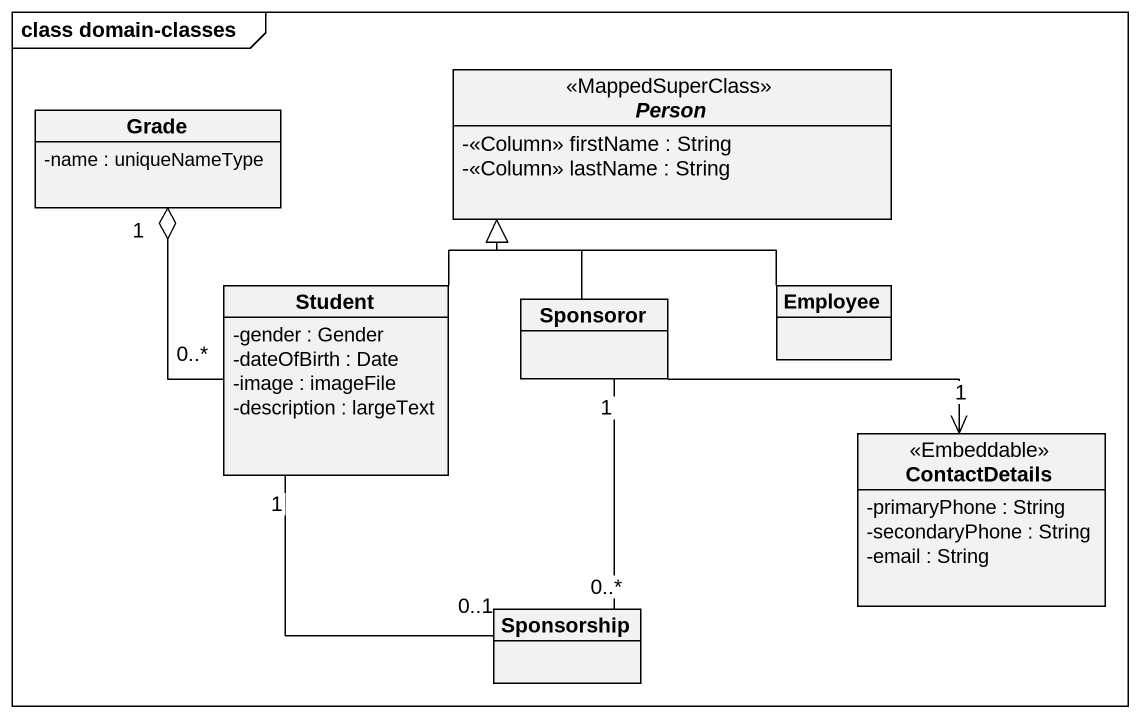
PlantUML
@startuml
mainframe class domain-classes
hide circle
hide empty members
skinparam classAttributeIconSize 0
class Grade {
  -name : uniqueNameType
}
abstract class "Person" as Person_ <<MappedSuperClass>> {
  -<<Column>> firstName : String
  -<<Column>> lastName : String
}
class Student {
  -gender : Gender
  -dateOfBirth : Date
  -image : imageFile
  -description : largeText
}
class Sponsoror
class Employee
class ContactDetails <<Embeddable>> {
  -primaryPhone : String
  -secondaryPhone : String
  -email : String
}
class Sponsorship
Grade "1" o-- "0..*" Student
Student -up-|> Person_
Student "1" -- "0..1" Sponsorship
Sponsoror -up-|> Person_
Sponsoror -right-> "1" ContactDetails
Sponsoror "1" -- "0..*" Sponsorship
Employee -up-|> Person_
@enduml
